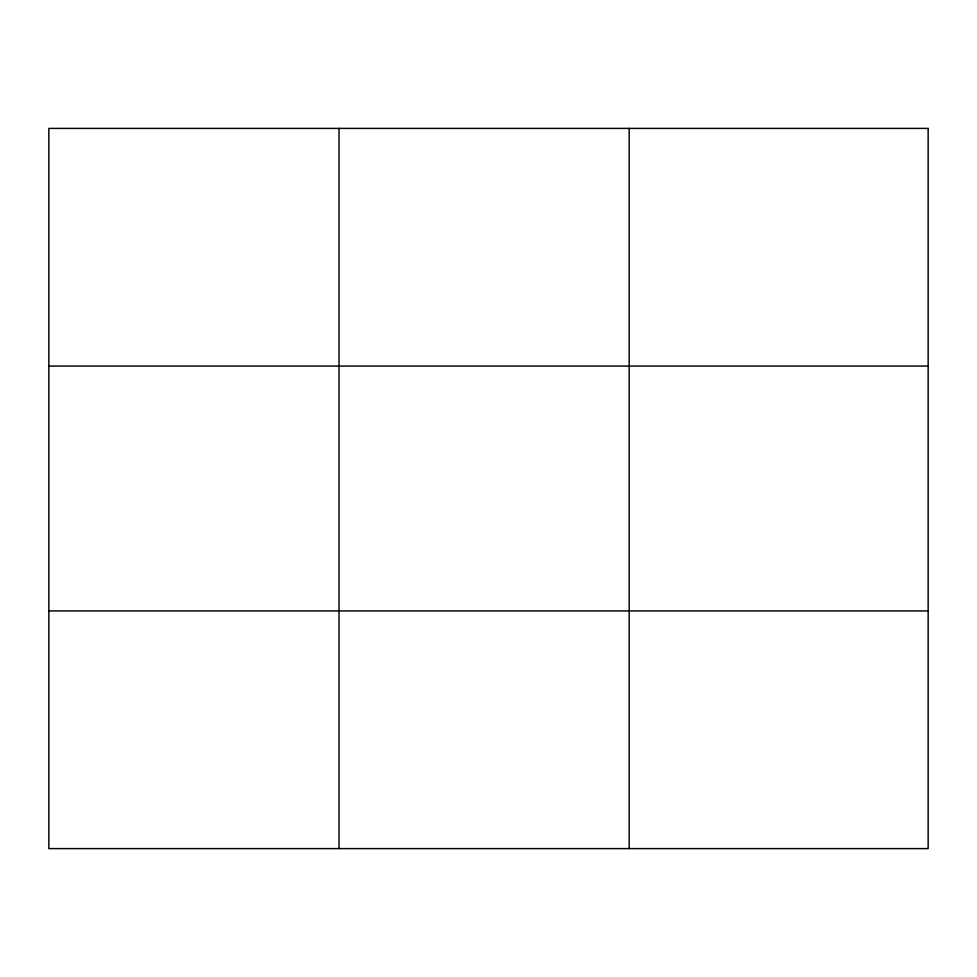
<?xml version="1.0" encoding="UTF-8"?>
<svg xmlns="http://www.w3.org/2000/svg" width="977" height="977" viewBox="0 0 977 977"><rect width="100%" height="100%" fill="white"/><g stroke="black" fill="none" stroke-linecap="round" stroke-linejoin="round"><path stroke-width="1.47" d="M339.019 848.598L339.019 128.402M629.188 848.598L629.188 128.402M48.85 366.07L928.15 366.07M48.85 610.93L928.15 610.93M928.15 128.402L928.15 848.598L48.85 848.598L48.85 128.402L928.15 128.402"/></g></svg>
